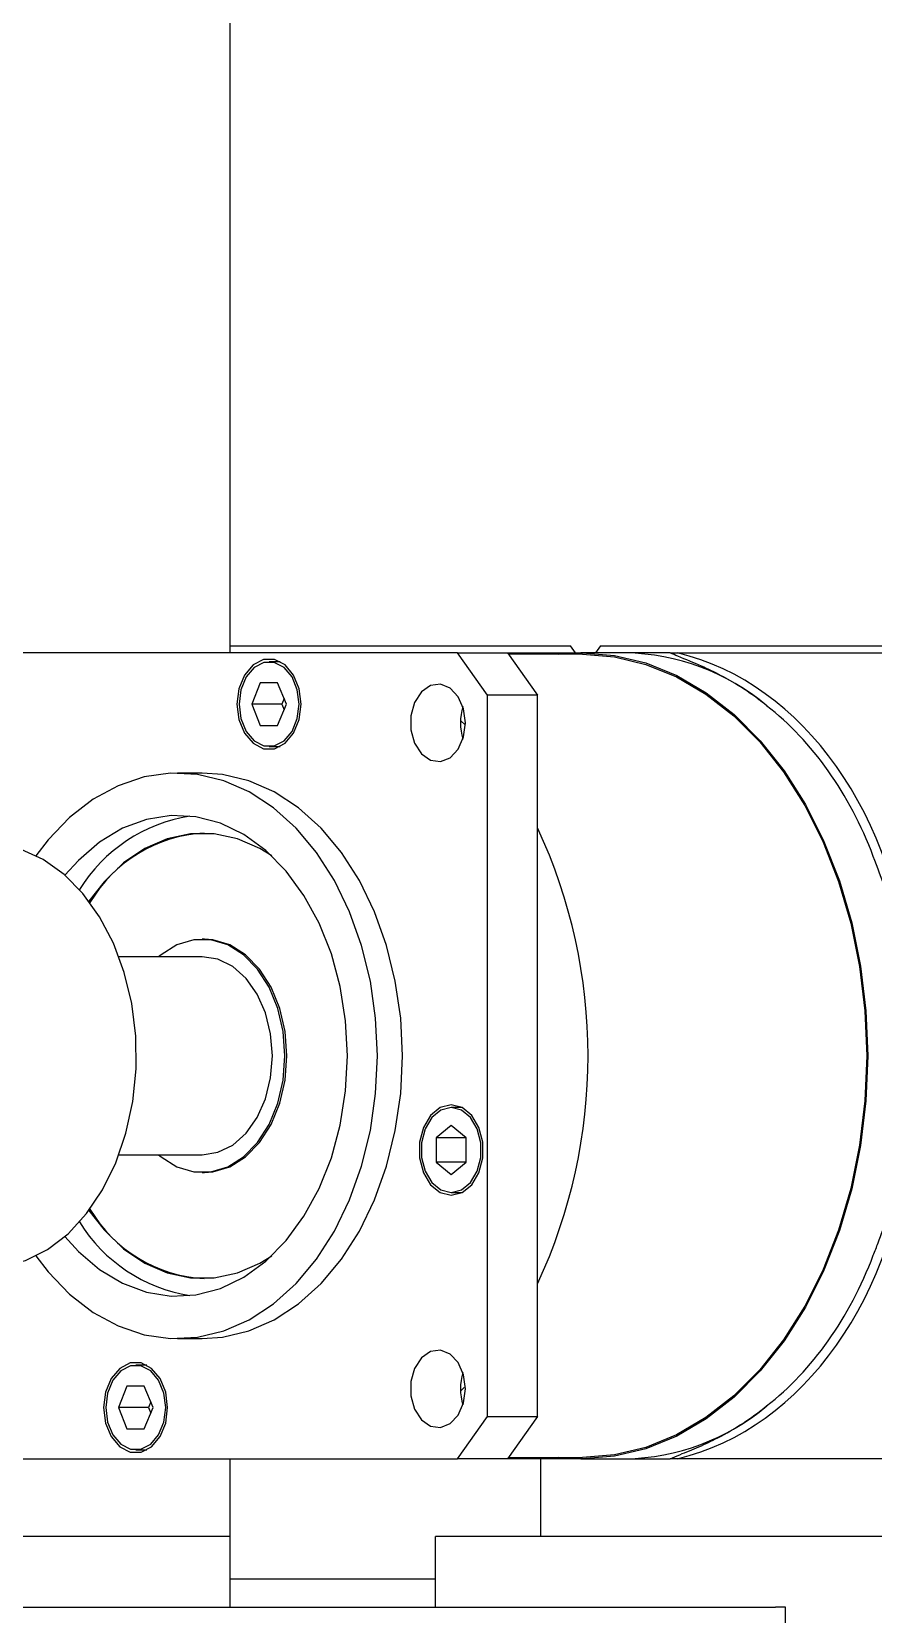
# Model space of a CAD drawing. Header units: millimetres. Extents: x 15 to 1184, y 5 to 836.
# Drawn here: x 234.8 to 246.69, y 705.46 to 727.85 of the extents above; entities that cross this region are included whole.
import ezdxf

# ---------------------------------------------------------------- set-up
doc = ezdxf.new("R2010")
doc.units = ezdxf.units.MM

msp = doc.modelspace()

# ---------------------------------------------------------------- linework, layer by layer
at = {"color": 7, "linetype": 'Continuous', "lineweight": 25}
for p, q in [((237.6, 719.065), (237.6, 774.565)), ((237.6, 719.165), (242.413, 719.165)), ((242.483, 719.065), (242.413, 719.165)), ((242.837, 719.165), (242.766, 719.065)), ((242.837, 719.165), (250.332, 719.165)), ((240.815, 719.065), (233.602, 719.065)), ((238.308, 718.939), (238.151, 718.939)), ((241.239, 718.465), (240.815, 719.065)), ((240.815, 719.065), (241.522, 719.065)), ((241.522, 719.065), (241.946, 718.465)), ((241.522, 719.065), (242.475, 719.065)), ((242.582, 719.045), (241.536, 719.045)), ((242.475, 719.065), (242.56, 719.065)), ((242.582, 719.065), (242.56, 719.065)), ((243.191, 719.065), (242.582, 719.065)), ((243.821, 719.065), (243.191, 719.065)), ((243.821, 719.065), (243.924, 719.065)), ((243.924, 719.065), (247.02, 719.065)), ((238.028, 718.639), (237.906, 718.339)), ((238.273, 718.639), (238.028, 718.639)), ((238.396, 718.339), (238.273, 718.639)), ((238.363, 718.42), (238.33, 718.339)), ((241.239, 708.265), (241.239, 718.465)), ((241.946, 718.465), (241.239, 718.465)), ((241.946, 713.365), (241.946, 718.465)), ((237.906, 718.339), (238.028, 718.039)), ((238.33, 718.339), (237.906, 718.339)), ((238.273, 718.039), (238.396, 718.339)), ((238.33, 718.339), (238.363, 718.259)), ((238.028, 718.039), (238.273, 718.039)), ((240.858, 718.108), (240.927, 718.041)), ((238.151, 717.739), (238.308, 717.739)), ((237.208, 717.365), (236.855, 717.365)), ((237.237, 715.015), (237.208, 715.015)), ((237.208, 714.765), (236.03, 714.765)), ((241.946, 708.265), (241.946, 713.365)), ((240.883, 712.632), (240.726, 712.632)), ((240.726, 712.378), (240.514, 712.205)), ((240.938, 712.205), (240.726, 712.378)), ((240.514, 712.205), (240.514, 711.859)), ((240.938, 712.205), (240.514, 712.205)), ((240.938, 711.859), (240.938, 712.205)), ((236.03, 711.965), (237.208, 711.965)), ((237.208, 711.715), (237.237, 711.715)), ((240.514, 711.859), (240.726, 711.685)), ((240.938, 711.859), (240.514, 711.859)), ((240.726, 711.685), (240.938, 711.859)), ((240.726, 711.432), (240.883, 711.432)), ((236.855, 709.365), (237.208, 709.365)), ((236.423, 708.99), (236.266, 708.99)), ((236.143, 708.69), (236.021, 708.39)), ((236.388, 708.69), (236.143, 708.69)), ((236.511, 708.39), (236.388, 708.69)), ((240.911, 708.672), (240.858, 708.621)), ((236.021, 708.39), (236.143, 708.09)), ((236.445, 708.39), (236.021, 708.39)), ((236.388, 708.09), (236.511, 708.39)), ((236.478, 708.471), (236.445, 708.39)), ((236.445, 708.39), (236.478, 708.31)), ((240.815, 707.665), (241.239, 708.265)), ((241.239, 708.265), (241.946, 708.265)), ((241.946, 708.265), (241.522, 707.665)), ((236.143, 708.09), (236.388, 708.09)), ((233.602, 707.665), (240.815, 707.665)), ((236.266, 707.79), (236.423, 707.79)), ((237.6, 706.565), (237.6, 707.665)), ((241.522, 707.665), (240.815, 707.665)), ((242.475, 707.665), (241.522, 707.665)), ((241.536, 707.685), (242.582, 707.685)), ((241.988, 707.665), (241.988, 706.565)), ((242.56, 707.665), (242.475, 707.665)), ((242.56, 707.665), (242.582, 707.665)), ((242.582, 707.665), (243.191, 707.665)), ((243.191, 707.665), (243.821, 707.665)), ((243.924, 707.665), (243.821, 707.665)), ((247.02, 707.665), (243.924, 707.665)), ((235.057, 706.565), (232.8, 706.565)), ((237.6, 706.565), (232.8, 706.565)), ((237.6, 706.565), (235.057, 706.565)), ((237.6, 705.565), (237.6, 706.565)), ((240.504, 705.565), (240.504, 706.565)), ((247.999, 706.565), (240.504, 706.565)), ((224.452, 705.565), (245.312, 705.565)), ((245.453, 705.565), (245.312, 705.565)), ((245.453, 704.365), (245.453, 705.565))]:
    msp.add_line(p, q, dxfattribs=at)
at = {"color": 8, "linetype": 'Continuous', "lineweight": 25}
msp.add_line((237.6, 705.965), (240.504, 705.965), dxfattribs=at)
at = {"color": 7, "linetype": 'Continuous', "lineweight": 25, "flags": 128}
for points in [[(238.603, 718.339), (238.576, 718.558), (238.498, 718.751), (238.377, 718.893), (238.23, 718.969), (238.072, 718.969), (237.925, 718.893), (237.804, 718.751), (237.726, 718.558), (237.698, 718.339), (237.726, 718.12), (237.804, 717.928), (237.925, 717.785), (238.072, 717.709), (238.23, 717.709), (238.377, 717.785), (238.498, 717.928), (238.576, 718.12), (238.603, 718.339)], [(238.575, 718.339), (238.55, 718.544), (238.476, 718.725), (238.363, 718.859), (238.225, 718.93), (238.077, 718.93), (237.939, 718.859), (237.826, 718.725), (237.752, 718.544), (237.727, 718.339), (237.752, 718.134), (237.826, 717.954), (237.939, 717.82), (238.077, 717.748), (238.225, 717.748), (238.363, 717.82), (238.476, 717.954), (238.55, 718.134), (238.575, 718.339)], [(242.245, 719.045), (242.582, 719.065), (243.034, 719.029), (243.479, 718.922), (243.914, 718.745), (244.331, 718.5), (244.727, 718.191), (245.095, 717.821), (245.432, 717.395), (245.734, 716.919), (245.995, 716.397), (246.214, 715.838), (246.387, 715.247), (246.512, 714.633), (246.588, 714.003), (246.613, 713.365), (246.588, 712.726), (246.512, 712.096), (246.387, 711.482), (246.214, 710.892), (245.995, 710.332), (245.734, 709.811), (245.432, 709.334), (245.095, 708.908), (244.727, 708.538), (244.331, 708.229), (243.914, 707.985), (243.479, 707.808), (243.034, 707.701), (242.582, 707.665), (242.245, 707.685)], [(242.582, 719.045), (243.032, 719.009), (243.476, 718.902), (243.909, 718.726), (244.325, 718.482), (244.719, 718.174), (245.087, 717.805), (245.422, 717.381), (245.723, 716.906), (245.983, 716.387), (246.201, 715.829), (246.373, 715.241), (246.498, 714.629), (246.574, 714.001), (246.599, 713.365), (246.574, 712.729), (246.498, 712.101), (246.373, 711.489), (246.201, 710.9), (245.983, 710.343), (245.723, 709.823), (245.422, 709.348), (245.087, 708.924), (244.719, 708.555), (244.325, 708.247), (243.909, 708.003), (243.476, 707.827), (243.032, 707.72), (242.582, 707.685)], [(240.928, 718.075), (240.902, 718.273), (240.826, 718.445), (240.712, 718.567), (240.575, 718.622), (240.432, 718.604), (240.305, 718.514), (240.208, 718.364), (240.157, 718.176), (240.157, 717.974), (240.208, 717.785), (240.305, 717.636), (240.432, 717.546), (240.575, 717.527), (240.712, 717.582), (240.826, 717.704), (240.902, 717.876), (240.928, 718.075)], [(239.683, 713.365), (239.658, 713.898), (239.583, 714.421), (239.459, 714.926), (239.288, 715.403), (239.075, 715.844), (238.821, 716.24), (238.533, 716.585), (238.214, 716.872), (237.871, 717.097), (237.511, 717.256), (237.138, 717.345), (236.76, 717.362), (236.384, 717.309), (236.017, 717.185), (235.664, 716.993), (235.333, 716.736), (235.029, 716.419), (234.856, 716.195)], [(240.037, 713.365), (240.012, 713.898), (239.936, 714.421), (239.812, 714.926), (239.642, 715.403), (239.428, 715.844), (239.175, 716.24), (238.886, 716.585), (238.568, 716.872), (238.225, 717.097), (237.864, 717.256), (237.492, 717.345), (237.208, 717.365)], [(239.259, 713.365), (239.233, 713.86), (239.157, 714.344), (239.032, 714.808), (238.86, 715.241), (238.645, 715.634), (238.393, 715.978), (238.107, 716.267), (237.795, 716.494), (237.463, 716.654), (237.118, 716.744), (236.767, 716.762), (236.418, 716.708), (236.079, 716.583), (235.756, 716.388), (235.456, 716.13), (235.267, 715.918)], [(238.19, 716.193), (238.022, 716.297), (237.704, 716.436), (237.375, 716.506), (237.042, 716.506), (236.713, 716.436), (236.395, 716.297), (236.095, 716.093), (235.82, 715.827), (235.606, 715.552)], [(234.154, 710.365), (234.387, 710.383), (234.711, 710.47), (235.021, 710.627), (235.31, 710.849), (235.571, 711.133), (235.799, 711.47), (235.986, 711.853), (236.129, 712.272), (236.225, 712.718), (236.271, 713.179), (236.266, 713.645), (236.21, 714.104), (236.104, 714.545), (235.951, 714.958), (235.755, 715.332), (235.521, 715.659), (235.253, 715.93), (234.959, 716.14), (234.646, 716.283), (234.32, 716.355), (234.154, 716.365)], [(238.375, 713.365), (238.35, 713.708), (238.274, 714.036), (238.152, 714.335), (237.989, 714.591), (237.792, 714.794), (237.569, 714.934), (237.33, 715.006), (237.086, 715.006), (236.848, 714.934), (236.625, 714.794), (236.591, 714.765)], [(238.403, 713.365), (238.378, 713.708), (238.303, 714.036), (238.181, 714.335), (238.017, 714.591), (237.82, 714.794), (237.597, 714.934), (237.359, 715.006), (237.237, 715.015)], [(238.198, 713.365), (238.174, 713.676), (238.1, 713.972), (237.982, 714.238), (237.826, 714.459), (237.638, 714.626), (237.429, 714.73), (237.208, 714.765)], [(234.856, 710.534), (235.029, 710.31), (235.333, 709.993), (235.664, 709.736), (236.017, 709.544), (236.384, 709.42), (236.76, 709.367), (237.138, 709.385), (237.511, 709.474), (237.871, 709.632), (238.214, 709.857), (238.533, 710.144), (238.821, 710.489), (239.075, 710.886), (239.288, 711.326), (239.459, 711.803), (239.583, 712.308), (239.658, 712.832), (239.683, 713.365)], [(235.267, 710.811), (235.456, 710.599), (235.756, 710.341), (236.079, 710.147), (236.418, 710.021), (236.767, 709.967), (237.118, 709.985), (237.463, 710.075), (237.795, 710.235), (238.107, 710.462), (238.393, 710.751), (238.645, 711.096), (238.86, 711.489), (239.032, 711.922), (239.157, 712.385), (239.233, 712.87), (239.259, 713.365)], [(236.591, 711.965), (236.625, 711.936), (236.848, 711.795), (237.086, 711.724), (237.33, 711.724), (237.569, 711.795), (237.792, 711.936), (237.989, 712.138), (238.152, 712.395), (238.274, 712.694), (238.35, 713.022), (238.375, 713.365)], [(237.208, 711.965), (237.429, 712), (237.638, 712.103), (237.826, 712.27), (237.982, 712.492), (238.1, 712.757), (238.174, 713.053), (238.198, 713.365)], [(237.208, 709.365), (237.492, 709.385), (237.864, 709.474), (238.225, 709.632), (238.568, 709.857), (238.886, 710.144), (239.175, 710.489), (239.428, 710.886), (239.642, 711.326), (239.812, 711.803), (239.936, 712.308), (240.012, 712.832), (240.037, 713.365)], [(237.237, 711.715), (237.359, 711.724), (237.597, 711.795), (237.82, 711.936), (238.017, 712.138), (238.181, 712.395), (238.303, 712.694), (238.378, 713.022), (238.403, 713.365)], [(240.726, 711.392), (240.881, 711.43), (241.017, 711.541), (241.118, 711.712), (241.172, 711.921), (241.172, 712.143), (241.118, 712.352), (241.017, 712.522), (240.881, 712.633), (240.726, 712.672), (240.571, 712.633), (240.435, 712.522), (240.334, 712.352), (240.28, 712.143), (240.28, 711.921), (240.334, 711.712), (240.435, 711.541), (240.571, 711.43), (240.726, 711.392)], [(240.726, 711.432), (240.871, 711.468), (240.999, 711.572), (241.093, 711.732), (241.144, 711.928), (241.144, 712.136), (241.093, 712.332), (240.999, 712.491), (240.871, 712.596), (240.726, 712.632), (240.581, 712.596), (240.453, 712.491), (240.359, 712.332), (240.308, 712.136), (240.308, 711.928), (240.359, 711.732), (240.453, 711.572), (240.581, 711.468), (240.726, 711.432)], [(235.606, 711.177), (235.82, 710.902), (236.095, 710.637), (236.395, 710.432), (236.713, 710.294), (237.042, 710.223), (237.375, 710.223), (237.704, 710.294), (238.022, 710.432), (238.19, 710.537)], [(235.813, 708.39), (235.841, 708.171), (235.919, 707.979), (236.04, 707.836), (236.187, 707.76), (236.345, 707.76), (236.492, 707.836), (236.613, 707.979), (236.691, 708.171), (236.718, 708.39), (236.691, 708.609), (236.613, 708.802), (236.492, 708.944), (236.345, 709.02), (236.187, 709.02), (236.04, 708.944), (235.919, 708.802), (235.841, 708.609), (235.813, 708.39)], [(240.928, 708.655), (240.902, 708.853), (240.826, 709.025), (240.712, 709.147), (240.575, 709.202), (240.432, 709.184), (240.305, 709.094), (240.208, 708.944), (240.157, 708.756), (240.157, 708.554), (240.208, 708.365), (240.305, 708.216), (240.432, 708.126), (240.575, 708.107), (240.712, 708.162), (240.826, 708.284), (240.902, 708.456), (240.928, 708.655)], [(235.842, 708.39), (235.867, 708.185), (235.941, 708.004), (236.054, 707.871), (236.192, 707.799), (236.34, 707.799), (236.478, 707.871), (236.591, 708.004), (236.665, 708.185), (236.69, 708.39), (236.665, 708.595), (236.591, 708.776), (236.478, 708.91), (236.34, 708.981), (236.192, 708.981), (236.054, 708.91), (235.941, 708.776), (235.867, 708.595), (235.842, 708.39)]]:
    msp.add_lwpolyline(points, dxfattribs=at)
at = {"color": 7, "linetype": 'Continuous', "lineweight": 25}
for centre, radius, start, end in [((243.138, 715.887), 3.178, 49.8943, 89.0461), ((241.614, 718.075), 0.757, 162.381, 197.619), ((237.383, 714.538), 2.245, 99.0097, 148.3635), ((237.337, 714.528), 1.989, 92.901, 149.6921), ((235.021, 713.365), 7.639, 335.029, 24.971), ((237.383, 712.192), 2.245, 211.6365, 260.9903), ((237.337, 712.201), 1.989, 210.3079, 267.099), ((241.614, 708.655), 0.757, 162.381, 197.619), ((243.138, 710.843), 3.178, 270.9539, 310.1057)]:
    msp.add_arc(centre, radius, start, end, dxfattribs=at)
for centre, major_axis, ratio, start_param, end_param in [((242.84, 713.357), (0.711, 5.775), 0.754773, 4.984035, 6.196952), ((242.775, 713.365), (0.713, 5.674), 0.755502, 5.324787, 5.860166), ((242.84, 713.372), (-0.711, 5.775), 0.754773, 3.227826, 4.440743), ((242.775, 713.365), (-0.713, 5.674), 0.755502, 3.564612, 4.099991)]:
    msp.add_ellipse(centre, major_axis=major_axis, ratio=ratio, start_param=start_param, end_param=end_param, dxfattribs=at)
for points, knots in [([(245.185, 718.318), (245.144, 718.35), (244.938, 718.512), (244.63, 718.703), (244.249, 718.89), (244.005, 718.983), (243.858, 719.049), (243.821, 719.065)], [0, 0, 0, 0, 0.0964623, 0.4830383, 0.6847047, 0.9222503, 1, 1, 1, 1]), ([(247.221, 714.257), (247.207, 714.32), (247.165, 714.511), (247.103, 714.833), (247.002, 715.255), (246.872, 715.712), (246.753, 716.027), (246.693, 716.186)], [0, 0, 0, 0, 0.096552, 0.289432, 0.482512, 0.740371, 1, 1, 1, 1]), ([(246.693, 710.544), (246.716, 710.602), (246.831, 710.894), (246.965, 711.329), (247.098, 711.868), (247.163, 712.214), (247.21, 712.421), (247.221, 712.473)], [0, 0, 0, 0, 0.096462, 0.483038, 0.684705, 0.92225, 1, 1, 1, 1]), ([(243.821, 707.665), (243.866, 707.684), (244.001, 707.744), (244.229, 707.832), (244.527, 707.974), (244.85, 708.158), (245.073, 708.327), (245.185, 708.412)], [0, 0, 0, 0, 0.096552, 0.289432, 0.482512, 0.740371, 1, 1, 1, 1])]:
    msp.add_open_spline(points, degree=3, knots=knots, dxfattribs=at)

doc.saveas('drawing.dxf')
